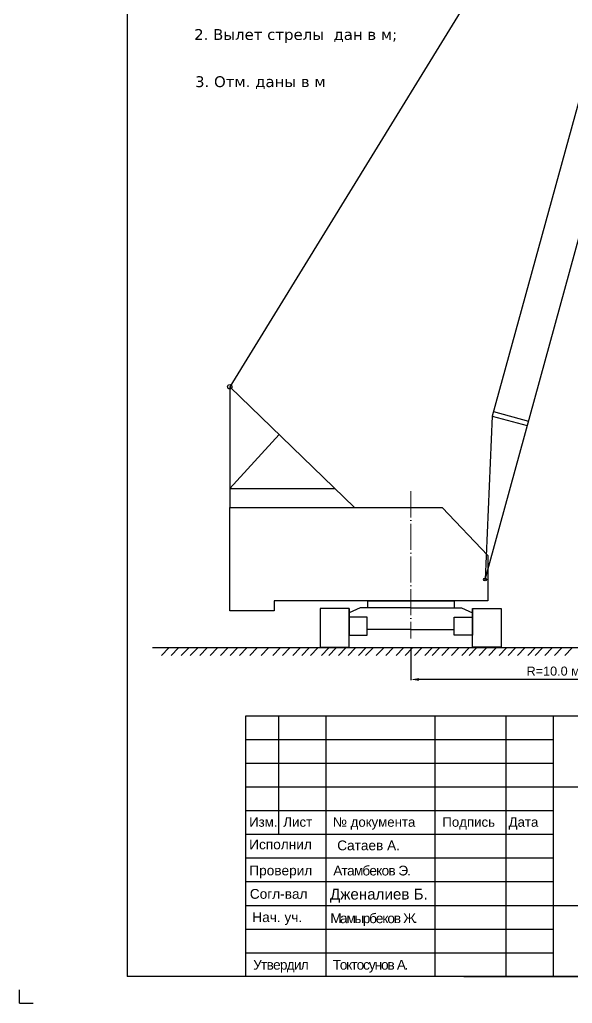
# Model space of a CAD drawing. Header units: millimetres. Extents: x 155577 to 993706, y -295114 to -113927.
# Drawn here: x 855749 to 871010, y -282929 to -255776 of the extents above; entities that cross this region are included whole.
import ezdxf

# ---------------------------------------------------------------- set-up
doc = ezdxf.new("R2010")
doc.units = ezdxf.units.MM
doc.linetypes.add('ACAD_ISO04W100', pattern=[30, 24, -3, 0, -3])
doc.layers.add('ось', color=160, linetype='Continuous', lineweight=15)
doc.layers.add('размер', color=84, linetype='Continuous', lineweight=18)
doc.styles.get("Standard").update_dxf_attribs({"font": 'arial.ttf'})
doc.dimstyles.new('ISO-25', dxfattribs={"dimtxt": 170, "dimasz": 170, "dimexe": 20, "dimexo": 10, "dimgap": 40, "dimtad": 1, "dimtxsty": 'Standard', "dimcen": 2.5, "dimadec": 0, "dimazin": 0, "dimtfac": 1, "dimtmove": 0, "dimatfit": 3, "dimfxl": 0, "dimarcsym": 0})

# ---------------------------------------------------------------- blocks, each defined once
blk = doc.blocks.new('стрела ДЭК -50 30 м')
for p, q in [((307292, 19005), (312744, 48506)), ((311398, 46721), (307108, 23514)), ((307132, 23643), (308115, 23461)), ((307108, 23514), (308092, 23332)), ((307108, 23514), (307292, 19005))]:
    blk.add_line(p, q)
blk = doc.blocks.new('ходовка ДЭК -50')
at = {"lineweight": 30}
for p, q in [((580452, 8457), (579652, 8457)), ((579652, 8457), (579652, 7387)), ((580753, 8472), (580452, 8339)), ((580452, 7387), (580452, 8457)), ((582152, 8472), (580753, 8472)), ((580953, 8672), (580953, 8472)), ((580953, 8672), (583352, 8672)), ((582152, 8472), (583552, 8472)), ((583352, 8672), (583352, 8472)), ((583552, 8472), (583852, 8339)), ((583852, 8457), (584652, 8457)), ((583852, 7387), (583852, 8457)), ((584652, 8457), (584652, 7387)), ((582152, 7882), (580952, 7882)), ((582152, 7882), (582152, 7882)), ((582152, 7882), (583352, 7882)), ((582152, 7882), (582152, 7882)), ((579652, 7387), (580452, 7387)), ((584652, 7387), (583852, 7387))]:
    blk.add_line(p, q, dxfattribs=at)
for p, q in [((580452, 8457), (580452, 8222)), ((583852, 8457), (583852, 8222))]:
    blk.add_line(p, q)
for points in [[(580952, 8222), (580452, 8222), (580452, 7722), (580952, 7722)], [(583352, 8222), (583852, 8222), (583852, 7722), (583352, 7722)]]:
    blk.add_lwpolyline(points, close=True, dxfattribs=at)
blk = doc.blocks.new('корпус ДЭК-50')
at = {"lineweight": 30}
for p, q in [((537296, 11242), (533847, 14577)), ((533847, 14577), (533847, 11242)), ((533847, 11767), (535212, 13257)), ((533847, 11767), (536741, 11767)), ((533847, 8391), (533847, 11242)), ((533847, 11242), (539715, 11242)), ((539715, 11242), (540977, 9922)), ((540977, 9922), (540977, 8672)), ((540977, 8672), (535070, 8672)), ((535070, 8672), (535070, 8391)), ((535070, 8391), (533847, 8391))]:
    blk.add_line(p, q, dxfattribs=at)
blk.add_line((533847, 8391), (533847, 8672))
at = {"color": 70, "lineweight": 30}
for centre, radius in [((533847, 14577), 60.4), ((540897, 9261), 40.4)]:
    blk.add_circle(centre, radius, dxfattribs=at)
at = {"layer": 'ось', "linetype": 'ACAD_ISO04W100', "ltscale": 30}
blk.add_line((538847, 11693), (538847, 7633), dxfattribs=at)
blk = doc.blocks.new('*D87')
at = {"layer": 'Defpoints', "color": 0, "transparency": 16777216}
for p in [(866550, -273101), (876550, -273390), (866550, -273990)]:
    blk.add_point(p, dxfattribs=at)
at = {"layer": 'размер', "color": 0, "lineweight": -2, "transparency": 16777216}
for p, q in [((866550, -273111), (866550, -274010)), ((876550, -273400), (876550, -274010)), ((876325, -273990), (866775, -273990))]:
    blk.add_line(p, q, dxfattribs=at)
at = {"layer": 'размер', "color": 0, "transparency": 16777216}
for points in [[(866775, -273952), (866775, -274027), (866550, -273990)], [(876325, -273952), (876325, -274027), (876550, -273990)]]:
    blk.add_solid(points, dxfattribs=at)
at = {"layer": 'размер', "color": 0, "transparency": 16777216, "insert": (871550, -273760), "char_height": 170, "attachment_point": 5}
blk.add_mtext('{\\H1.4706x;R=10.0 м    г/п = 21.8 т}', dxfattribs=at)
blk = doc.blocks.new('A4')
for p in [(839200.34, -1948.12), (839385.34, -2235.12)]:
    blk.add_line(p, (839200.34, -2235.12))
at = {"color": 4}
for q in [(839180.34, -2237.62), (839182.84, -2240.12)]:
    blk.add_line((839180.34, -2240.12), q, dxfattribs=at)

msp = doc.modelspace()

# ---------------------------------------------------------------- linework, layer by layer
for p, q in [((875047.007, -243960.231), (861549.565, -265910.717)), ((872780.565, -273120.717), (859413.491, -273120.717)), ((859665.442, -273324.364), (859869.089, -273120.717)), ((859928.074, -273324.364), (860131.721, -273120.717)), ((860213.219, -273324.364), (860416.866, -273120.717)), ((860213.219, -273324.364), (860416.866, -273120.717)), ((860213.219, -273324.364), (860416.866, -273120.717)), ((860460.842, -273324.364), (860664.489, -273120.717)), ((860723.474, -273324.364), (860927.121, -273120.717)), ((861008.619, -273324.364), (861212.266, -273120.717)), ((861292.774, -273324.364), (861496.421, -273120.717)), ((861292.774, -273324.364), (861496.421, -273120.717)), ((861559.815, -273324.364), (861763.462, -273120.717)), ((861822.447, -273324.364), (862026.094, -273120.717)), ((862107.592, -273324.364), (862311.239, -273120.717)), ((862415.434, -273324.364), (862619.081, -273120.717)), ((862415.434, -273324.364), (862619.081, -273120.717)), ((862741.898, -273324.364), (862945.544, -273120.717)), ((863004.53, -273324.364), (863208.177, -273120.717)), ((863289.675, -273324.364), (863493.322, -273120.717)), ((863289.675, -273324.364), (863493.322, -273120.717)), ((863289.675, -273324.364), (863493.322, -273120.717)), ((863537.298, -273324.364), (863740.944, -273120.717)), ((863779.93, -273324.364), (863983.577, -273120.717)), ((864085.075, -273324.364), (864288.722, -273120.717)), ((864286.241, -273324.364), (864489.888, -273120.717)), ((864286.241, -273324.364), (864489.888, -273120.717)), ((864553.282, -273324.364), (864756.928, -273120.717)), ((864815.914, -273324.364), (865019.561, -273120.717)), ((865101.059, -273324.364), (865304.706, -273120.717)), ((865302.225, -273324.364), (865505.872, -273120.717)), ((865302.225, -273324.364), (865505.872, -273120.717)), ((865596.733, -273324.364), (865800.38, -273120.717)), ((865859.365, -273324.364), (866063.012, -273120.717)), ((866144.51, -273324.364), (866348.157, -273120.717)), ((866144.51, -273324.364), (866348.157, -273120.717)), ((866144.51, -273324.364), (866348.157, -273120.717)), ((866392.133, -273324.364), (866595.78, -273120.717)), ((866654.765, -273324.364), (866858.412, -273120.717)), ((866939.91, -273324.364), (867143.557, -273120.717)), ((867141.076, -273324.364), (867344.723, -273120.717)), ((867141.076, -273324.364), (867344.723, -273120.717)), ((867408.117, -273324.364), (867611.764, -273120.717)), ((867670.749, -273324.364), (867874.396, -273120.717)), ((867955.894, -273324.364), (868159.541, -273120.717)), ((868157.06, -273324.364), (868360.707, -273120.717)), ((868157.06, -273324.364), (868360.707, -273120.717)), ((868439.116, -273324.364), (868642.763, -273120.717)), ((868701.748, -273324.364), (868905.395, -273120.717)), ((868986.893, -273324.364), (869190.54, -273120.717)), ((868986.893, -273324.364), (869190.54, -273120.717)), ((868986.893, -273324.364), (869190.54, -273120.717)), ((869234.516, -273324.364), (869438.162, -273120.717)), ((869497.148, -273324.364), (869700.795, -273120.717)), ((869782.293, -273324.364), (869985.94, -273120.717)), ((869983.459, -273324.364), (870187.106, -273120.717)), ((869983.459, -273324.364), (870187.106, -273120.717)), ((870250.5, -273324.364), (870454.147, -273120.717)), ((870513.132, -273324.364), (870716.779, -273120.717)), ((870798.277, -273324.364), (871001.924, -273120.717)), ((861989.87, -282186.761), (861989.87, -274991.582)), ((861989.87, -274991.582), (886191.835, -274991.582)), ((862905.62, -278262.118), (862905.62, -274991.582)), ((864213.834, -282186.761), (864213.834, -274991.582)), ((867222.727, -282186.761), (867222.727, -274991.582)), ((869185.049, -282186.761), (869185.049, -274991.582)), ((870493.263, -282186.761), (870493.263, -274991.582)), ((861989.87, -275645.69), (870493.263, -275645.69)), ((861989.87, -276299.797), (870493.263, -276299.797)), ((861989.87, -276953.904), (886191.835, -276953.904)), ((861989.87, -276953.904), (886191.835, -276953.904)), ((861989.87, -277608.011), (870493.263, -277608.011)), ((861989.87, -278262.118), (870493.263, -278262.118)), ((861989.87, -278262.118), (870493.263, -278262.118)), ((861989.87, -278916.225), (870493.263, -278916.225)), ((861989.87, -278916.225), (870493.263, -278916.225)), ((861989.87, -279570.333), (870493.263, -279570.333)), ((861989.87, -280224.44), (886191.835, -280224.44)), ((861989.87, -280878.547), (870493.263, -280878.547)), ((861989.87, -280878.547), (870493.263, -280878.547)), ((861989.87, -281532.654), (870493.263, -281532.654)), ((886191.835, -282186.761), (868010.035, -282186.761)), ((868010.035, -282186.761), (886191.835, -282186.761))]:
    msp.add_line(p, q)

# ---------------------------------------------------------------- block references
at = {"color": 4, "xscale": 148.5, "yscale": 148.5, "zscale": 148.5}
msp.add_blockref('A4', (-123762531.443, 49729.164), dxfattribs=at)
at = {"rotation": 355.1222609089348}
msp.add_blockref('стрела ДЭК -50 30 м', (560804.45, -264033.738), dxfattribs=at)
for name, p in [('корпус ДЭК-50', (327703.051, -280487.614)), ('ходовка ДЭК -50', (284397.072, -280487.614))]:
    msp.add_blockref(name, p)

# ---------------------------------------------------------------- texts
at = {"attachment_point": 1}
for s, insert, char_height, width in [('{\\fVerdana|b0|i0|c0|p34;2\\fVerdana|b0|i0|c204|p34;. Вылет стрелы  дан в м;\\H1.8516x; }', (860566.956, -256036.368), 300, 7949.70381), ('{\\fVerdana|b0|i0|c0|p34;3\\fVerdana|b0|i0|c204|p34;. Отм. даны в м}', (860592.158, -257337.782), 300, 5294.04981), ('Изм.', (862084.678, -277793.965), 261.6429, 725.22237), ('Лист', (863030.801, -277793.965), 261.6429, 725.22237), ('{\\fArial|b0|i0|c204|p34;№ }документа', (864395.197, -277793.965), 261.64286, 3075.09004), ('Подпись ', (867420.946, -277793.965), 261.6429, 1589.57003), ('Дата', (869250.134, -277793.965), 261.6429, 725.22237), ('Исполнил', (862087.745, -278407.235), 269.5497, 1536.4293), ('Сатаев А.', (864517.43, -278434.543), 269.5497, 2643.40605), ('Проверил', (862090.799, -279126.596), 269.5497, 1536.4293), ('{\\T0.9;Атамбеков Э}.', (864408.739, -279130.17), 269.54965, 2835.52721), ('Согл-вал', (862104.561, -279773.361), 269.5497, 1536.4293), ('Дженалиев Б.', (864318.684, -279764.223), 299.49961, 2761.70796), ('Нач. уч.', (862173.725, -280416.514), 269.5497, 2076.7043), ('{\\T0.85;Мамырбеков Ж\\T0.75;.}', (864328.12, -280446.784), 269.54965, 3102.1488), ('{\\T0.9;Утвердил}', (862196.465, -281729.935), 269.54965, 1536.4293), ('{\\T0.85;Токтосунов А.}', (864393.207, -281729.935), 269.54965, 3177.93611)]:
    msp.add_mtext(s, dxfattribs=dict(at, insert=insert, char_height=char_height, width=width))

# ---------------------------------------------------------------- dimensions: what is measured, and where the dimension line sits
at = {"layer": 'размер'}
dim = msp.add_linear_dim(base=(866549.565, -273989.524), p1=(876549.565, -273390.059), p2=(866549.565, -273100.717), text='{\\H1.4706x;R=10.0 м    г/п = 21.8 т}', dimstyle='ISO-25', override={"dimasz": 225, "dimgap": 100}, dxfattribs=at)
dim.commit()
dim.dimension.update_dxf_attribs({"geometry": '*D87', "text_midpoint": (871549.565, -273989.524), "dimtype": 160})

doc.saveas('drawing.dxf')
